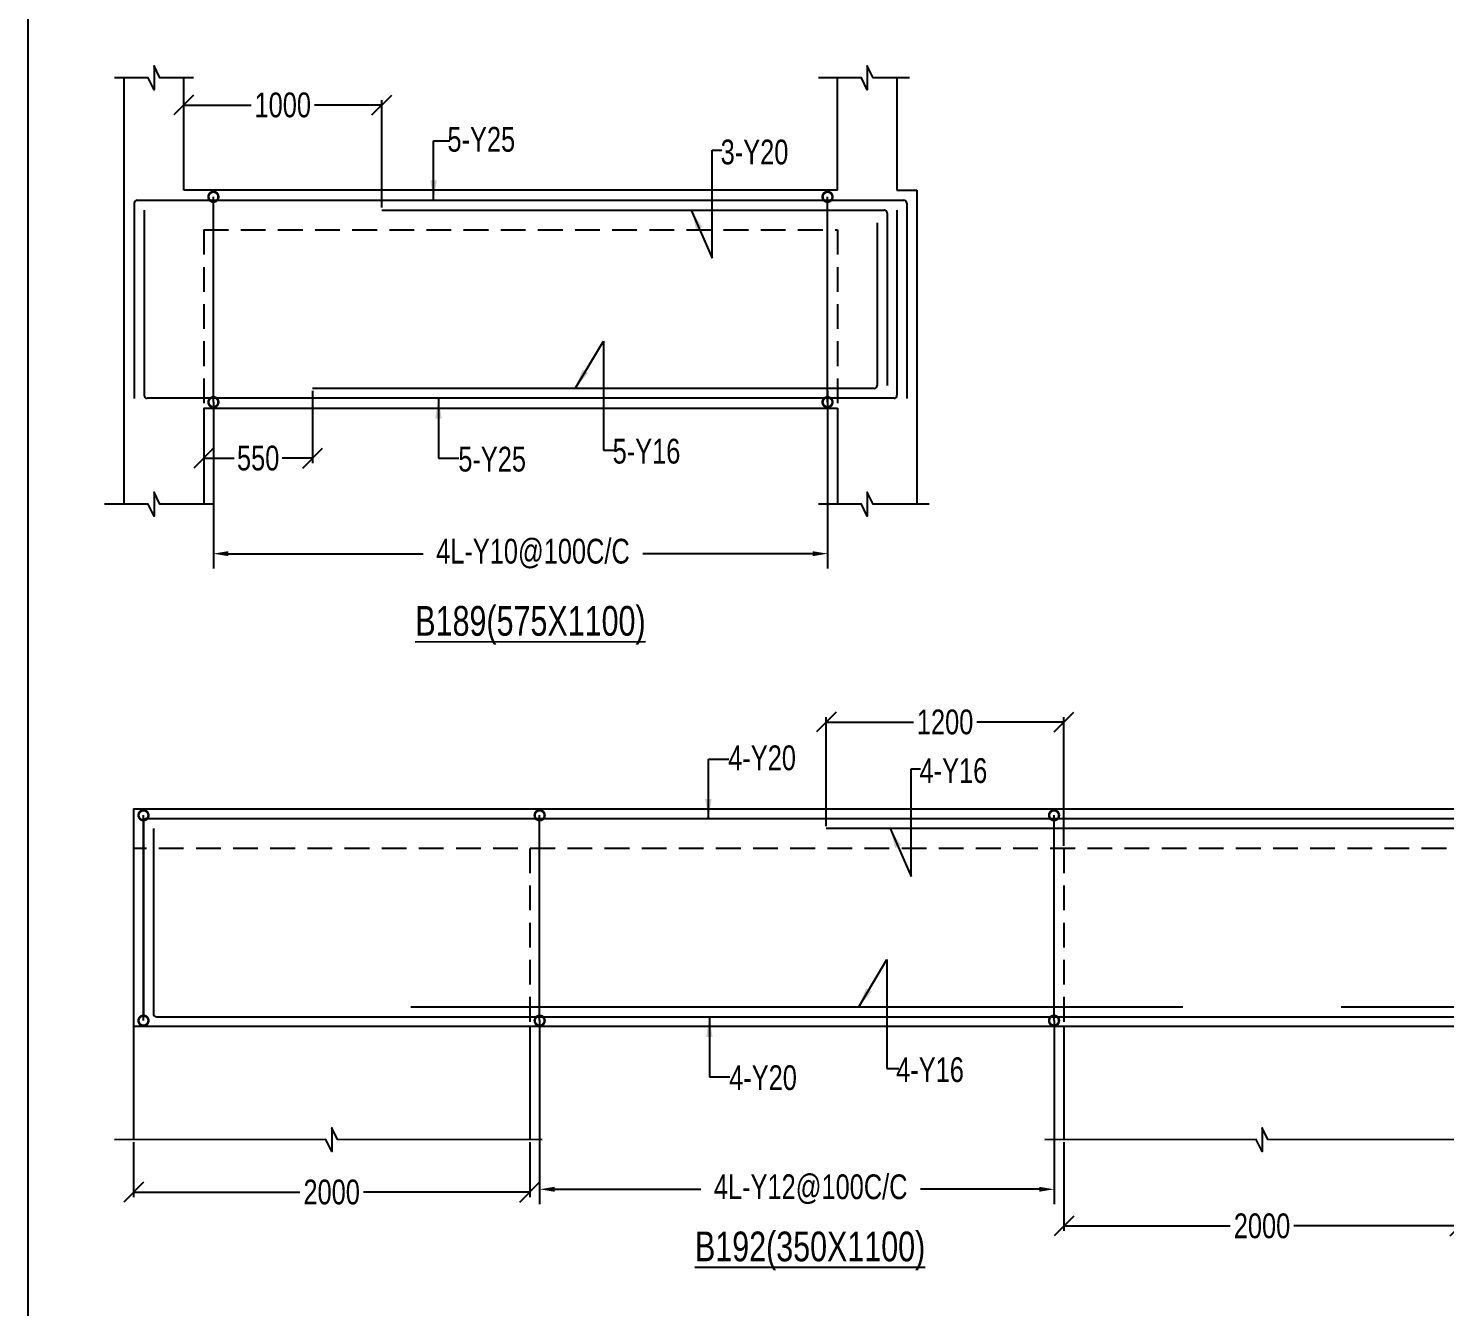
# Model space of a CAD drawing. Header units: millimetres. Extents: x 0 to 31744305, y -21599035 to 0.
# Drawn here: x 31644306 to 31651457, y -21249088 to -21242634 of the extents above; entities that cross this region are included whole.
import ezdxf

# ---------------------------------------------------------------- set-up
doc = ezdxf.new("R2010")
doc.units = ezdxf.units.MM
doc.header["$LTSCALE"] = 1000
doc.header["$MEASUREMENT"] = 0
doc.header["$PDMODE"] = 3
for name, pattern in [('CONTINOUS', [0]), ('CONTINU', [0]), ('HIDDEN', [0.375, 0.25, -0.125])]:
    doc.linetypes.add(name, pattern=pattern)
for name, color, linetype in [('-S-ARROW', 253, 'Continuous'), ('-S-MISC', 8, 'Continuous'), ('-S-STIRUP', 11, 'Continuous'), ('-STR-BEAM', 7, 'CONTINU'), ('-STR-COLUMN', 5, 'HIDDEN'), ('-STR-REINF', 3, 'Continuous'), ('-STR-RF-DIM', 8, 'CONTINOUS'), ('-STR-TEXT', 6, 'Continuous'), ('S-DIM', 7, 'Continuous'), ('SEC TEXT', 9, 'Continuous'), ('SLAB LINE', 254, 'HIDDEN')]:
    doc.layers.add(name, color=color, linetype=linetype)
doc.styles.add('BEAM-LS', font='romans.shx', dxfattribs={"width": 0.8})
doc.styles.add('SOBHA', font='swisscl.ttf')
doc.styles.add('sobha.sed', font='swisscl.ttf')
doc.dimstyles.new('S-50', dxfattribs={"dimscale": 50, "dimtxt": 2.5, "dimasz": 2, "dimexe": 0.5, "dimexo": 0.25, "dimgap": 0.25, "dimtad": 0, "dimdec": 0, "dimrnd": 0.0005, "dimzin": 0, "dimdsep": 46, "dimtxsty": 'sobha.sed', "dimblk": 'OBLIQUE', "dimcen": 0.09, "dimclrd": 8, "dimclre": 8, "dimclrt": 6, "dimadec": 0, "dimazin": 0, "dimtfac": 1, "dimtdec": 0, "dimtofl": 0, "dimtmove": 2, "dimatfit": 3, "dimfxl": 0.18, "dimtolj": 1, "dimtzin": 0, "dimlwd": -1, "dimlwe": -1, "dimarcsym": 0})
doc.dimstyles.new('S-DIM50', dxfattribs={"dimscale": 50, "dimtxt": 2.5, "dimasz": 1.5, "dimexe": 1.5, "dimexo": 1, "dimgap": 0.5, "dimtad": 0, "dimdec": 0, "dimzin": 0, "dimdsep": 46, "dimtxsty": 'SOBHA', "dimcen": 0.09, "dimclrd": 256, "dimclre": 256, "dimclrt": 6, "dimadec": 5, "dimazin": 0, "dimtfac": 1, "dimtdec": 0, "dimtofl": 0, "dimtmove": 0, "dimatfit": 3, "dimfxl": 0.18, "dimtolj": 1, "dimtzin": 0, "dimlwd": -1, "dimlwe": -1, "dimarcsym": 0})
doc.dimstyles.new('STIRUP', dxfattribs={"dimscale": 50, "dimtxt": 2.5, "dimasz": 2.2, "dimexe": 0, "dimexo": 0, "dimgap": 0.5, "dimtad": 0, "dimdec": 0, "dimzin": 0, "dimdsep": 46, "dimtxsty": 'BEAM-LS', "dimblk": 'DOTSMALL', "dimcen": 0.09, "dimclrd": 256, "dimclre": 256, "dimclrt": 256, "dimadec": 5, "dimazin": 0, "dimtfac": 1, "dimtdec": 0, "dimtofl": 0, "dimtmove": 0, "dimatfit": 3, "dimldrblk": 'DOTSMALL', "dimfxl": 0, "dimfxlon": 1, "dimtolj": 1, "dimtzin": 0, "dimlwd": -1, "dimlwe": -1, "dimarcsym": 0})

# ---------------------------------------------------------------- blocks, each defined once
blk = doc.blocks.new('*D346')
at = {"layer": '-STR-RF-DIM', "transparency": 16777216}
for p, q in [((31648341.2, -21244464.4), (31648341.2, -21245361.3)), ((31645240.9, -21244521.3), (31645240.9, -21245361.3)), ((31645315.9, -21245286.3), (31646300, -21245286.3)), ((31648266.2, -21245286.3), (31647408.1, -21245286.3))]:
    blk.add_line(p, q, dxfattribs=at)
for points in [[(31645315.9, -21245273.8), (31645315.9, -21245298.8), (31645240.9, -21245286.3)], [(31648266.2, -21245273.8), (31648266.2, -21245298.8), (31648341.2, -21245286.3)]]:
    blk.add_solid(points, dxfattribs=at)
at = {"layer": 'Defpoints', "color": 0, "transparency": 16777216}
for p in [(31648341.2, -21244464.4, 178586.6), (31645240.9, -21244521.3, 178586.6), (31645240.9, -21245286.3)]:
    blk.add_point(p, dxfattribs=at)
at = {"layer": '-STR-RF-DIM', "color": 6, "transparency": 16777216, "insert": (31646854, -21245286.3), "char_height": 125, "attachment_point": 5, "style": 'SOBHA'}
blk.add_mtext('\\A1;4L-Y10@100C/C', dxfattribs=at)
blk = doc.blocks.new('_DotSmall')
at = {"color": 0, "linetype": 'ByBlock', "const_width": 0.5}
blk.add_lwpolyline([(-0.0625, 0, 1), (0.0625, 0, 1)], format="xyb", close=True, dxfattribs=at)
blk = doc.blocks.new('*D347')
at = {"layer": '-S-STIRUP', "ltscale": 100, "transparency": 16777216}
blk.add_line((31648341.2, -21244521.3), (31648341.2, -21243484.6), dxfattribs=at)
at = {"layer": 'Defpoints', "color": 0, "linetype": 'CONTINU', "ltscale": 100, "transparency": 16777216}
for p in [(31648341.2, -21243484.6), (31648341.2, -21243484.6), (31648341.2, -21244521.3)]:
    blk.add_point(p, dxfattribs=at)
at = {"layer": '-S-STIRUP', "linetype": 'CONTINU', "ltscale": 100, "transparency": 16777216, "xscale": 100, "yscale": 100, "zscale": 100}
for p, rotation in [((31648341.2, -21243484.6), 90), ((31648341.2, -21244521.3), 270)]:
    blk.add_blockref('_DotSmall', p, dxfattribs=dict(at, rotation=rotation))
blk = doc.blocks.new('_OBLIQUE')
at = {"color": 0, "linetype": 'ByBlock'}
blk.add_line((-0.5, -0.5), (0.5, 0.5), dxfattribs=at)
blk = doc.blocks.new('*D348')
at = {"layer": '-S-STIRUP', "ltscale": 100, "transparency": 16777216}
blk.add_line((31645240.9, -21244521.3), (31645240.9, -21243484.6), dxfattribs=at)
at = {"layer": 'Defpoints', "color": 0, "linetype": 'CONTINU', "ltscale": 100, "transparency": 16777216}
for p in [(31645240.9, -21243484.6), (31645240.9, -21243484.6), (31645240.9, -21244521.3)]:
    blk.add_point(p, dxfattribs=at)
at = {"layer": '-S-STIRUP', "linetype": 'CONTINU', "ltscale": 100, "transparency": 16777216, "xscale": 100, "yscale": 100, "zscale": 100}
for p, rotation in [((31645240.9, -21243484.6), 90), ((31645240.9, -21244521.3), 270)]:
    blk.add_blockref('_DotSmall', p, dxfattribs=dict(at, rotation=rotation))
blk = doc.blocks.new('*D352')
at = {"layer": '-S-STIRUP', "ltscale": 100, "transparency": 16777216}
blk.add_line((31644887.8, -21247644), (31644887.8, -21246607.3), dxfattribs=at)
at = {"layer": 'Defpoints', "color": 0, "linetype": 'CONTINU', "ltscale": 100, "transparency": 16777216}
for p in [(31644887.8, -21246607.3), (31644887.8, -21246607.3), (31644887.8, -21247644)]:
    blk.add_point(p, dxfattribs=at)
at = {"layer": '-S-STIRUP', "linetype": 'CONTINU', "ltscale": 100, "transparency": 16777216, "xscale": 100, "yscale": 100, "zscale": 100}
for p, rotation in [((31644887.8, -21246607.3), 90), ((31644887.8, -21247644), 270)]:
    blk.add_blockref('_DotSmall', p, dxfattribs=dict(at, rotation=rotation))
blk = doc.blocks.new('*D365')
at = {"layer": '-S-STIRUP', "ltscale": 100, "transparency": 16777216}
blk.add_line((31649484.7, -21247644), (31649484.7, -21246607.3), dxfattribs=at)
at = {"layer": 'Defpoints', "color": 0, "linetype": 'CONTINU', "ltscale": 100, "transparency": 16777216}
for p in [(31649484.7, -21246607.3), (31649484.7, -21246607.3), (31649484.7, -21247644)]:
    blk.add_point(p, dxfattribs=at)
at = {"layer": '-S-STIRUP', "linetype": 'CONTINU', "ltscale": 100, "transparency": 16777216, "xscale": 100, "yscale": 100, "zscale": 100}
for p, rotation in [((31649484.7, -21246607.3), 90), ((31649484.7, -21247644), 270)]:
    blk.add_blockref('_DotSmall', p, dxfattribs=dict(at, rotation=rotation))
blk = doc.blocks.new('*D367')
at = {"layer": '-S-STIRUP', "ltscale": 100, "transparency": 16777216}
blk.add_line((31646887.9, -21247644), (31646887.9, -21246607.3), dxfattribs=at)
at = {"layer": 'Defpoints', "color": 0, "linetype": 'CONTINU', "ltscale": 100, "transparency": 16777216}
for p in [(31646887.9, -21246607.3), (31646887.9, -21246607.3), (31646887.9, -21247644)]:
    blk.add_point(p, dxfattribs=at)
at = {"layer": '-S-STIRUP', "linetype": 'CONTINU', "ltscale": 100, "transparency": 16777216, "xscale": 100, "yscale": 100, "zscale": 100}
for p, rotation in [((31646887.9, -21246607.3), 90), ((31646887.9, -21247644), 270)]:
    blk.add_blockref('_DotSmall', p, dxfattribs=dict(at, rotation=rotation))
blk = doc.blocks.new('*D370')
at = {"layer": '-STR-RF-DIM', "transparency": 16777216}
for p, q in [((31646887.9, -21247644), (31646887.9, -21248570.3)), ((31649484.7, -21247644), (31649484.7, -21248570.3)), ((31646962.9, -21248495.3), (31647702.2, -21248495.3)), ((31649409.7, -21248495.3), (31648810.3, -21248495.3))]:
    blk.add_line(p, q, dxfattribs=at)
for points in [[(31646962.9, -21248482.8), (31646962.9, -21248507.8), (31646887.9, -21248495.3)], [(31649409.7, -21248482.8), (31649409.7, -21248507.8), (31649484.7, -21248495.3)]]:
    blk.add_solid(points, dxfattribs=at)
at = {"layer": 'Defpoints', "color": 0, "transparency": 16777216}
for p in [(31646887.9, -21247644, 0), (31649484.7, -21247644, 0), (31646887.9, -21248495.3)]:
    blk.add_point(p, dxfattribs=at)
at = {"layer": '-STR-RF-DIM', "color": 6, "transparency": 16777216, "insert": (31648256.2, -21248495.3), "char_height": 125, "attachment_point": 5, "style": 'SOBHA'}
blk.add_mtext('\\A1;4L-Y12@100C/C', dxfattribs=at)
blk = doc.blocks.new('*D442')
at = {"color": 8, "transparency": 16777216}
for p, q in [((31645741.7, -21244464.1), (31645741.7, -21244829.3)), ((31645191.7, -21244564.1), (31645191.7, -21244829.3)), ((31645191.7, -21244804.3), (31645345, -21244804.3)), ((31645741.7, -21244804.3), (31645588.5, -21244804.3))]:
    blk.add_line(p, q, dxfattribs=at)
at = {"layer": 'Defpoints', "color": 0, "transparency": 16777216}
for p in [(31645741.7, -21244451.6, 0), (31645191.7, -21244551.6, 0), (31645741.7, -21244804.3)]:
    blk.add_point(p, dxfattribs=at)
at = {"color": 8, "transparency": 16777216, "xscale": 100, "yscale": 100, "zscale": 100, "rotation": 180}
blk.add_blockref('_OBLIQUE', (31645191.7, -21244804.3), dxfattribs=at)
at = {"color": 8, "transparency": 16777216, "xscale": 100, "yscale": 100, "zscale": 100}
blk.add_blockref('_OBLIQUE', (31645741.7, -21244804.3), dxfattribs=at)
at = {"color": 6, "transparency": 16777216, "insert": (31645466.7, -21244804.3), "char_height": 125, "attachment_point": 5, "style": 'sobha.sed'}
blk.add_mtext('\\A1;550', dxfattribs=at)
blk = doc.blocks.new('*D443')
at = {"color": 8, "transparency": 16777216}
for p, q in [((31648334.7, -21246661.8), (31648334.7, -21246111.6)), ((31648334.7, -21246136.6), (31648775.3, -21246136.6)), ((31649534.7, -21246136.6), (31649094.1, -21246136.6)), ((31649534.7, -21246761.8), (31649534.7, -21246111.6))]:
    blk.add_line(p, q, dxfattribs=at)
at = {"layer": 'Defpoints', "color": 0, "transparency": 16777216}
for p in [(31648334.7, -21246136.6), (31648334.7, -21246674.3, 0), (31649534.7, -21246774.3, 0)]:
    blk.add_point(p, dxfattribs=at)
at = {"color": 8, "transparency": 16777216, "xscale": 100, "yscale": 100, "zscale": 100, "rotation": 180}
blk.add_blockref('_OBLIQUE', (31648334.7, -21246136.6), dxfattribs=at)
at = {"color": 8, "transparency": 16777216, "xscale": 100, "yscale": 100, "zscale": 100}
blk.add_blockref('_OBLIQUE', (31649534.7, -21246136.6), dxfattribs=at)
at = {"color": 6, "transparency": 16777216, "insert": (31648934.7, -21246136.6), "char_height": 125, "attachment_point": 5, "style": 'sobha.sed'}
blk.add_mtext('\\A1;1200', dxfattribs=at)
blk = doc.blocks.new('*D838')
at = {"color": 8, "transparency": 16777216}
for p, q in [((31645091, -21243439.1), (31645091, -21242996.4)), ((31646091, -21243539.1), (31646091, -21242996.4)), ((31645091, -21243021.4), (31645431.6, -21243021.4)), ((31646091, -21243021.4), (31645750.5, -21243021.4))]:
    blk.add_line(p, q, dxfattribs=at)
at = {"layer": 'Defpoints', "color": 0, "transparency": 16777216}
for p in [(31646091, -21243021.4), (31645091, -21243451.6, 0), (31646091, -21243551.6, 0)]:
    blk.add_point(p, dxfattribs=at)
at = {"color": 8, "transparency": 16777216, "xscale": 100, "yscale": 100, "zscale": 100, "rotation": 180}
blk.add_blockref('_OBLIQUE', (31645091, -21243021.4), dxfattribs=at)
at = {"color": 8, "transparency": 16777216, "xscale": 100, "yscale": 100, "zscale": 100}
blk.add_blockref('_OBLIQUE', (31646091, -21243021.4), dxfattribs=at)
at = {"color": 6, "transparency": 16777216, "insert": (31645591, -21243021.4), "char_height": 125, "attachment_point": 5, "style": 'sobha.sed'}
blk.add_mtext('\\A1;1000', dxfattribs=at)
blk = doc.blocks.new('*D1137')
at = {"layer": 'Defpoints', "color": 0, "transparency": 16777216}
for p in [(31644837.9, -21248245.2, 0), (31646837.9, -21248245.2, 0), (31646837.9, -21248510)]:
    blk.add_point(p, dxfattribs=at)
at = {"layer": 'S-DIM', "color": 8, "transparency": 16777216}
for p, q in [((31644837.9, -21248257.7), (31644837.9, -21248535)), ((31646837.9, -21248257.7), (31646837.9, -21248535)), ((31644837.9, -21248510), (31645677.1, -21248510)), ((31646837.9, -21248510), (31645998.7, -21248510))]:
    blk.add_line(p, q, dxfattribs=at)
at = {"layer": 'S-DIM', "color": 8, "transparency": 16777216, "xscale": 100, "yscale": 100, "zscale": 100, "rotation": 180}
blk.add_blockref('_OBLIQUE', (31644837.9, -21248510), dxfattribs=at)
at = {"layer": 'S-DIM', "color": 8, "transparency": 16777216, "xscale": 100, "yscale": 100, "zscale": 100}
blk.add_blockref('_OBLIQUE', (31646837.9, -21248510), dxfattribs=at)
at = {"layer": 'S-DIM', "color": 6, "transparency": 16777216, "insert": (31645837.9, -21248510), "char_height": 125, "attachment_point": 5, "style": 'sobha.sed'}
blk.add_mtext('\\A1;2000', dxfattribs=at)
blk = doc.blocks.new('*D1138')
at = {"layer": 'Defpoints', "color": 0, "transparency": 16777216}
for p in [(31649534.7, -21248245.2, 0), (31651534.7, -21248245.2, 0), (31651534.7, -21248680.7)]:
    blk.add_point(p, dxfattribs=at)
at = {"layer": 'S-DIM', "color": 8, "transparency": 16777216}
for p, q in [((31649534.7, -21248257.7), (31649534.7, -21248705.7)), ((31651534.7, -21248257.7), (31651534.7, -21248705.7)), ((31649534.7, -21248680.7), (31650373.9, -21248680.7)), ((31651534.7, -21248680.7), (31650695.5, -21248680.7))]:
    blk.add_line(p, q, dxfattribs=at)
at = {"layer": 'S-DIM', "color": 8, "transparency": 16777216, "xscale": 100, "yscale": 100, "zscale": 100, "rotation": 180}
blk.add_blockref('_OBLIQUE', (31649534.7, -21248680.7), dxfattribs=at)
at = {"layer": 'S-DIM', "color": 8, "transparency": 16777216, "xscale": 100, "yscale": 100, "zscale": 100}
blk.add_blockref('_OBLIQUE', (31651534.7, -21248680.7), dxfattribs=at)
at = {"layer": 'S-DIM', "color": 6, "transparency": 16777216, "insert": (31650534.7, -21248680.7), "char_height": 125, "attachment_point": 5, "style": 'sobha.sed'}
blk.add_mtext('\\A1;2000', dxfattribs=at)

msp = doc.modelspace()

# ---------------------------------------------------------------- linework, layer by layer
at = {"layer": '-S-MISC', "linetype": 'ByBlock', "ltscale": 1000, "elevation": 0}
for points in [[(31645140.9, -21242883.4), (31644970.8, -21242883.4), (31644941, -21242823.8), (31644941, -21242943.9), (31644911.1, -21242883.4), (31644741, -21242883.4)], [(31648754.3, -21242883.4), (31648571.6, -21242883.4), (31648541.7, -21242823.8), (31648541.7, -21242943.9), (31648511.9, -21242883.4), (31648295.2, -21242883.4)], [(31645241.7, -21245036.2), (31644970.8, -21245036.2), (31644941, -21244976.5), (31644941, -21245096.7), (31644911.1, -21245036.2), (31644691, -21245036.2)], [(31648854.3, -21245036.2), (31648571.6, -21245036.2), (31648541.7, -21244976.5), (31648541.7, -21245096.7), (31648511.9, -21245036.2), (31648295.2, -21245036.2)], [(31646900.5, -21248245.2), (31645867.8, -21248244.8), (31645837.9, -21248185.2), (31645837.9, -21248305.3), (31645808.1, -21248244.8), (31644742.1, -21248245.2)], [(31651597.3, -21248245.2), (31650564.6, -21248244.8), (31650534.7, -21248185.2), (31650534.7, -21248305.3), (31650504.9, -21248244.8), (31649438.9, -21248245.2)]]:
    msp.add_lwpolyline(points, dxfattribs=at)
at = {"layer": '-STR-BEAM'}
for p, q in [((31648391, -21243451.6, 0), (31645091, -21243451.6, 0)), ((31644837.9, -21246574.3, 0), (31673633.2, -21246574.3, 0)), ((31659528.1, -21247674.3, 0), (31644837.9, -21247674.3, 0))]:
    msp.add_line(p, q, dxfattribs=at)
at = {"layer": '-STR-BEAM', "elevation": 0}
msp.add_lwpolyline([(31679606.4, -21264619.4), (31644306.4, -21264619.4), (31644306.4, -21235952.8), (31679606.4, -21235919.4)], close=True, dxfattribs=at)
msp.add_lwpolyline([(31645191.7, -21244551.6), (31648391, -21244551.6)], dxfattribs=at)
at = {"layer": '-STR-COLUMN', "linetype": 'Continuous', "ltscale": 10}
for p, q in [((31644791, -21245036.2, 0), (31644791, -21242883.4, 0)), ((31645091, -21243451.6, 0), (31645091, -21242883.4, 0)), ((31648391, -21243451.6, 0), (31648391, -21242883.4, 0)), ((31648691, -21242883.4, 0), (31648691, -21243451.6, 0)), ((31648691, -21243451.6, 0), (31648791.8, -21243451.6, 0)), ((31648791.8, -21243451.6, 0), (31648791.8, -21245036.2, 0)), ((31645191.7, -21244551.6, 0), (31645191.7, -21245036.2, 0)), ((31648391, -21244551.6, 0), (31648391, -21245036.2, 0)), ((31644837.9, -21246574.3, 0), (31644837.9, -21248245.2, 0)), ((31646837.9, -21247674.3, 0), (31646837.9, -21248245.2, 0)), ((31649534.7, -21247674.3, 0), (31649534.7, -21248245.2, 0))]:
    msp.add_line(p, q, dxfattribs=at)
at = {"layer": '-STR-REINF', "ltscale": 10}
for p, q in [((31644841, -21243516.6, 0), (31644841, -21244502.3, 0)), ((31644856, -21243501.6, 0), (31648726.8, -21243501.6, 0)), ((31644891, -21243551.6, 0), (31644891, -21244486.6, 0)), ((31646091, -21243551.6, 0), (31648626.8, -21243551.6, 0)), ((31648641.8, -21243566.6, 0), (31648641.8, -21244436.6, 0)), ((31648691.8, -21243551.6, 0), (31648691.8, -21244486.6, 0)), ((31648741.8, -21243516.6, 0), (31648741.8, -21244502.3, 0)), ((31648591.8, -21243616.6, 0), (31648591.8, -21244436.6, 0)), ((31648591.8, -21243616.6, 0), (31648591.8, -21244436.6, 0)), ((31648676.8, -21244501.6, 0), (31644906, -21244501.6, 0)), ((31648576.8, -21244451.6, 0), (31645741.7, -21244451.6, 0)), ((31644887.9, -21246639.3, 0), (31644887.9, -21247625, 0)), ((31673568.2, -21246624.3, 0), (31644902.9, -21246624.3, 0)), ((31644937.9, -21246674.3, 0), (31644937.9, -21247609.3, 0)), ((31652784.7, -21246674.3, 0), (31648334.7, -21246674.3, 0)), ((31646237.9, -21247574.3, 0), (31650134.7, -21247574.3, 0)), ((31650934.7, -21247574.3, 0), (31655127.6, -21247574.3, 0)), ((31644952.9, -21247624.3, 0), (31673518.2, -21247624.3, 0))]:
    msp.add_line(p, q, dxfattribs=at)
for centre, start, end in [((31644856, -21243516.6, 0), 90, 180), ((31648726.8, -21243516.6, 0), 0, 90), ((31644906, -21244486.6, 0), 180, 270), ((31648576.8, -21244436.6, 0), 270, 0), ((31648676.8, -21244486.6, 0), 270, 0), ((31644902.9, -21246639.3, 0), 90, 180), ((31644952.9, -21247609.3, 0), 180, 270)]:
    msp.add_arc(centre, 15, start, end, dxfattribs=at)
at = {"layer": '-STR-REINF', "ltscale": 10, "extrusion": (-1.23712e-08, 0, 1)}
msp.add_arc((31648626.8, -21243566.6, -0.4), 15, 0, 90, dxfattribs=at)
at = {"layer": 'SLAB LINE', "color": 8, "linetype": 'HIDDEN', "ltscale": 0.5}
for p, q in [((31645191.7, -21243651.6, 0), (31648391, -21243651.6, 0)), ((31645191.7, -21243651.6, 0), (31645191.7, -21244551.6, 0)), ((31648391, -21243651.6, 0), (31648391, -21244551.6, 0)), ((31659528.1, -21246774.3, 0), (31644837.9, -21246774.3, 0)), ((31646837.9, -21246774.3, 0), (31646837.9, -21247674.3, 0)), ((31649534.7, -21246774.3, 0), (31649534.7, -21247674.3, 0))]:
    msp.add_line(p, q, dxfattribs=at)

# ---------------------------------------------------------------- texts
at = {"layer": '-STR-TEXT', "color": 6, "style": 'SOBHA'}
for s, p in [('5-Y25', (31646422.4, -21243256.8, 0)), ('3-Y20', (31647801.6, -21243320.9, 0)), ('5-Y16', (31647256.3, -21244831.4, 0)), ('5-Y25', (31646477.1, -21244871.6, 0)), ('4-Y20', (31647839.8, -21246379.5, 0)), ('4-Y16', (31648805.8, -21246443.9, 0)), ('4-Y16', (31648687.8, -21247954.1, 0)), ('4-Y20', (31647844.6, -21247994.3, 0))]:
    msp.add_text(s, height=125, dxfattribs=at).set_placement(p)
at = {"layer": 'SEC TEXT', "color": 4, "linetype": 'ByBlock', "style": 'sobha.sed'}
for s, rotation, p in [('%%UB189(575X1100)', 0.01072, (31646260.2, -21245700.6, 0)), ('%%UB192(350X1100)', 359.98928, (31647672, -21248858.9, 0))]:
    msp.add_text(s, height=150, rotation=rotation, dxfattribs=at).set_placement(p)

# ---------------------------------------------------------------- dimensions: what is measured, and where the dimension line sits
at = {"layer": '-S-STIRUP', "linetype": 'CONTINU', "ltscale": 100}
for base, p1, p2, picture, middle in [((31645240.9, -21243484.6, 178586.6), (31645240.9, -21244521.3, 178586.6), (31645240.9, -21243484.6, 178586.6), '*D348', (31645240.9, -21244003, 178586.6)), ((31648341.2, -21243484.6, 178586.6), (31648341.2, -21244521.3, 178586.6), (31648341.2, -21243484.6, 178586.6), '*D347', (31648341.2, -21244003, 178586.6)), ((31644887.8, -21246607.3, 178586.6), (31644887.8, -21247644, 178586.6), (31644887.8, -21246607.3, 178586.6), '*D352', (31644887.8, -21247125.7, 178586.6)), ((31646887.9, -21246607.3, 0), (31646887.9, -21247644, 0), (31646887.9, -21246607.3, 0), '*D367', (31646887.9, -21247125.7, 0)), ((31649484.7, -21246607.3, 0), (31649484.7, -21247644, 0), (31649484.7, -21246607.3, 0), '*D365', (31649484.7, -21247125.7, 0))]:
    dim = msp.add_linear_dim(base=base, p1=p1, p2=p2, angle=90, text=' ', dimstyle='STIRUP', override={"dimasz": 2}, dxfattribs=at)
    dim.commit()
    dim.dimension.update_dxf_attribs({"geometry": picture, "text_midpoint": middle})
at = {"layer": '-STR-RF-DIM'}
for base, p1, p2, text, picture, middle in [((31645240.9, -21245286.3, 0), (31648341.2, -21244464.4, 178586.6), (31645240.9, -21244521.3, 178586.6), '4L-Y10@100C/C', '*D346', (31646854, -21245286.3, 0)), ((31646887.9, -21248495.3, 0), (31649484.7, -21247644, 0), (31646887.9, -21247644, 0), '4L-Y12@100C/C', '*D370', (31648256.2, -21248495.3, 0))]:
    dim = msp.add_linear_dim(base=base, p1=p1, p2=p2, angle=180, text=text, dimstyle='S-DIM50', override={"dimscale": 1, "dimtxt": 125, "dimasz": 75, "dimexe": 75, "dimexo": 0, "dimgap": 25, "dimsah": 1, "dimcen": 4.5, "dimfxl": 75}, dxfattribs=at)
    dim.commit()
    dim.dimension.update_dxf_attribs({"geometry": picture, "text_midpoint": middle, "dimtype": 160})
at = {"color": 1}
for base, p1, p2, angle, picture, middle in [((31646091, -21243021.4, 0), (31645091, -21243451.6, 0), (31646091, -21243551.6, 0), 0, '*D838', (31645591, -21243021.4, 0)), ((31648334.7, -21246136.6, 0), (31649534.7, -21246774.3, 0), (31648334.7, -21246674.3, 0), 180, '*D443', (31648934.7, -21246136.6, 0))]:
    dim = msp.add_linear_dim(base=base, p1=p1, p2=p2, angle=angle, dimstyle='S-50', override={"dimclrd": 8}, dxfattribs=at)
    dim.commit()
    dim.dimension.update_dxf_attribs({"geometry": picture, "text_midpoint": middle})
dim = msp.add_linear_dim(base=(31645741.7, -21244804.3), p1=(31645191.7, -21244551.6, 0), p2=(31645741.7, -21244451.6, 0), dimstyle='S-50', override={"dimclrd": 8}, dxfattribs=at)
dim.commit()
dim.dimension.update_dxf_attribs({"geometry": '*D442', "text_midpoint": (31645466.7, -21244804.3)})
at = {"layer": 'S-DIM', "color": 1}
for base, p1, p2, picture, middle in [((31646837.9, -21248510), (31644837.9, -21248245.2, 0), (31646837.9, -21248245.2, 0), '*D1137', (31645837.9, -21248510)), ((31651534.7, -21248680.7), (31649534.7, -21248245.2, 0), (31651534.7, -21248245.2, 0), '*D1138', (31650534.7, -21248680.7))]:
    dim = msp.add_linear_dim(base=base, p1=p1, p2=p2, dimstyle='S-50', dxfattribs=at)
    dim.commit()
    dim.dimension.update_dxf_attribs({"geometry": picture, "text_midpoint": middle})

# ---------------------------------------------------------------- leaders
at = {"layer": '-S-ARROW'}
for points, override in [([(31646352.5, -21243501.6, 0), (31646352.5, -21243201.6, 0), (31646434.9, -21243201.6, 0)], {"dimasz": 2, "dimgap": 0.1, "dimtad": 0}), ([(31647653.4, -21243551.6, 0), (31647759.2, -21243793.8, 0), (31647759.2, -21243249.3, 0), (31647807.1, -21243249.3, 0)], {"dimgap": 0.1}), ([(31647067.4, -21244451.6, 0), (31647209.6, -21244212.6, 0), (31647209.6, -21244763.6, 0), (31647269.1, -21244763.6, 0)], {"dimgap": 0.1}), ([(31646377, -21244504.3, 0), (31646377, -21244804.3, 0), (31646480.5, -21244804.3, 0)], {"dimasz": 2, "dimgap": 0.1, "dimtad": 0}), ([(31647739.7, -21246624.3, 0), (31647739.7, -21246324.3, 0), (31647843.2, -21246324.3, 0)], {"dimasz": 2, "dimgap": 0.1, "dimtad": 0}), ([(31648657.6, -21246674.6, 0), (31648763.4, -21246916.9, 0), (31648763.4, -21246372.3, 0), (31648811.3, -21246372.3, 0)], {"dimgap": 0.1}), ([(31648498.9, -21247574.3, 0), (31648641.1, -21247335.3, 0), (31648641.1, -21247886.4, 0), (31648700.6, -21247886.4, 0)], {"dimgap": 0.1}), ([(31647744.5, -21247627, 0), (31647744.5, -21247927, 0), (31647847.9, -21247927, 0)], {"dimasz": 2, "dimgap": 0.1, "dimtad": 0})]:
    msp.add_leader(points, dimstyle='S-50', override=override, dxfattribs=at)

doc.saveas('drawing.dxf')
